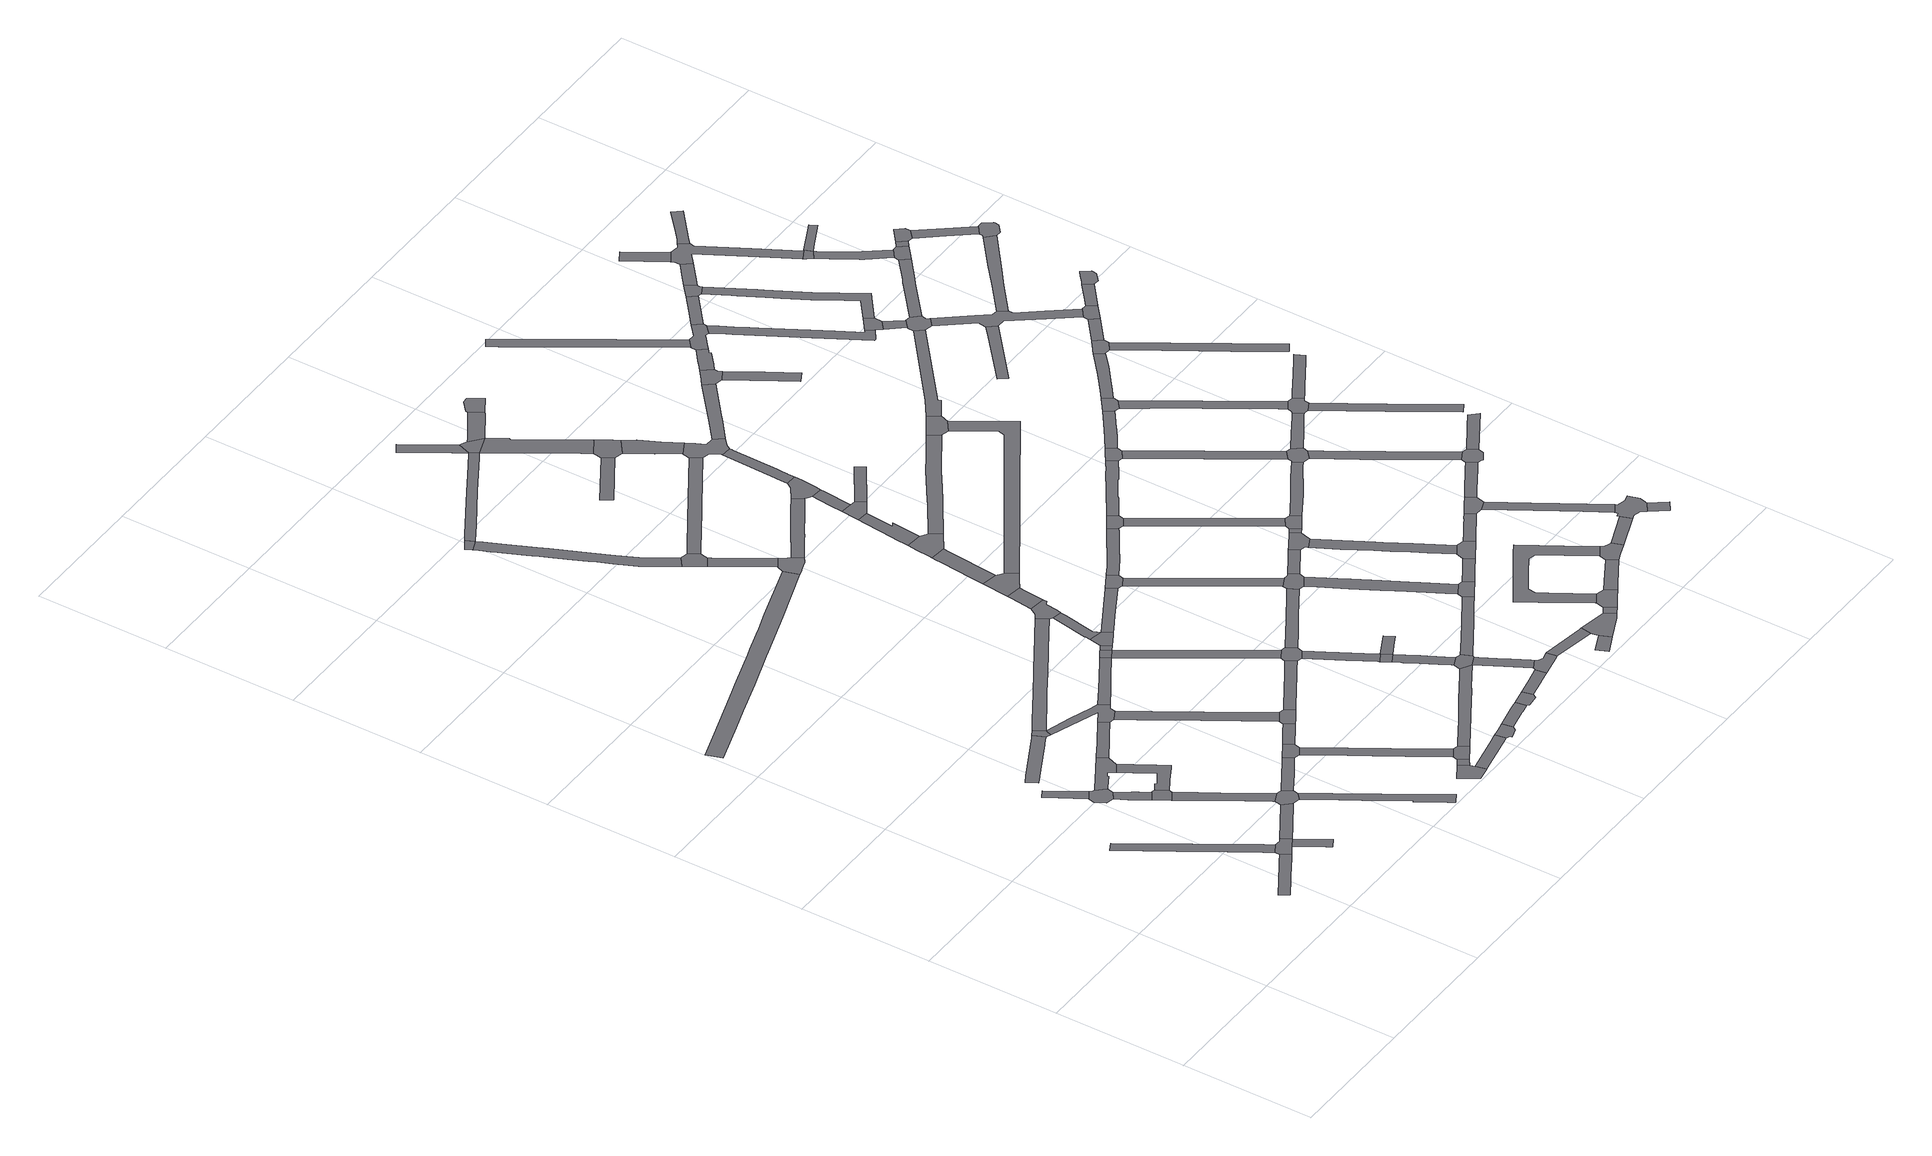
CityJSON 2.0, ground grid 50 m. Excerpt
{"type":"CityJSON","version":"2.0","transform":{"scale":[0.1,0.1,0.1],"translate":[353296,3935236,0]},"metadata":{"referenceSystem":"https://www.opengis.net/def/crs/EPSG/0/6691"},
"CityObjects":{
"road1":{"type":"Road","attributes":{"RoadStructureAttribute.sectionType":"1"},"geometry":[{"type":"MultiSurface","lod":"1","boundaries":[[[0,1,2,3,4,5,6,7]]]}]},
"road2":{"type":"Road","attributes":{"RoadStructureAttribute.sectionType":"1"},"geometry":[{"type":"MultiSurface","lod":"1","boundaries":[[[8,9,10,11,12,13,14,15,16,17,18]]]}]},
"road3":{"type":"Road","geometry":[{"type":"MultiSurface","lod":"1","boundaries":[[[19,20,13,12,4,3,21,22,23]]]}]},
"road4":{"type":"Road","geometry":[{"type":"MultiSurface","lod":"1","boundaries":[[[22,24,25,26,23]]]}]},
"road5":{"type":"Road","attributes":{"RoadStructureAttribute.sectionType":"1"},"geometry":[{"type":"MultiSurface","lod":"1","boundaries":[[[27,28,29,30,31]]]}]},
"road6":{"type":"Road","geometry":[{"type":"MultiSurface","lod":"1","boundaries":[[[32,33,34,35,36,37,38,39,27,31]]]}]},
"road7":{"type":"Road","attributes":{"RoadStructureAttribute.sectionType":"1"},"geometry":[{"type":"MultiSurface","lod":"1","boundaries":[[[40,41,42,43,35,34,44,45,46,47]]]}]},
"road8":{"type":"Road","attributes":{"RoadStructureAttribute.sectionType":"1"},"geometry":[{"type":"MultiSurface","lod":"1","boundaries":[[[48,49,50,51,19,23]]]}]},
"road9":{"type":"Road","geometry":[{"type":"MultiSurface","lod":"1","boundaries":[[[52,53,54,55,56,47,46]]]}]},
"road10":{"type":"Road","geometry":[{"type":"MultiSurface","lod":"1","boundaries":[[[57,58,59,37,36,60,61,62,63,64,65,66,67,68]]]}]},
"road11":{"type":"Road","attributes":{"RoadStructureAttribute.sectionType":"1"},"geometry":[{"type":"MultiSurface","lod":"1","boundaries":[[[69,70,71,54,53,72,73,74,75,76,77]]]}]},
"road12":{"type":"Road","attributes":{"RoadStructureAttribute.sectionType":"1"},"geometry":[{"type":"MultiSurface","lod":"1","boundaries":[[[78,79,80,81,82,83,84,85,86]]]}]},
"road13":{"type":"Road","geometry":[{"type":"MultiSurface","lod":"1","boundaries":[[[76,87,88,50,49,89,90,91,92,77]]]}]},
"road14":{"type":"Road","attributes":{"RoadStructureAttribute.sectionType":"1"},"geometry":[{"type":"MultiSurface","lod":"1","boundaries":[[[65,93,94,95,96,97,56,55,98,99,100,101,102,103,66]]]}]},
"road15":{"type":"Road","attributes":{"RoadStructureAttribute.sectionType":"1"},"geometry":[{"type":"MultiSurface","lod":"1","boundaries":[[[89,104,105,106,107,108,109,110,111,112,113,114,115,116,90]]]}]},
"road16":{"type":"Road","geometry":[{"type":"MultiSurface","lod":"1","boundaries":[[[85,117,118,119,86]]]}]},
"road17":{"type":"Road","attributes":{"RoadStructureAttribute.sectionType":"1"},"geometry":[{"type":"MultiSurface","lod":"1","boundaries":[[[67,120,121,122,123,124,125,126,127,68]]]}]},
"road18":{"type":"Road","attributes":{"RoadStructureAttribute.sectionType":"1"},"geometry":[{"type":"MultiSurface","lod":"1","boundaries":[[[91,128,129,130,131,132,133,92]]]}]},
"road19":{"type":"Road","attributes":{"RoadStructureAttribute.sectionType":"1"},"geometry":[{"type":"MultiSurface","lod":"1","boundaries":[[[134,135,136,137,138,139,140,141,142,143,144,145,146,147,148,149,150,151,152,153]]]}]},
"road20":{"type":"Road","geometry":[{"type":"MultiSurface","lod":"1","boundaries":[[[154,155,118,117,156,157,124,123,158,159,160,161,162]]]}]},
"road21":{"type":"Road","geometry":[{"type":"MultiSurface","lod":"1","boundaries":[[[163,164,131,130,165,166]]]}]},
"road22":{"type":"Road","geometry":[{"type":"MultiSurface","lod":"1","boundaries":[[[167,168,169,170,171,172,173]]]}]},
"road23":{"type":"Road","attributes":{"RoadStructureAttribute.sectionType":"1"},"geometry":[{"type":"MultiSurface","lod":"1","boundaries":[[[165,174,175,176,177,178,179,180,181,182,183,184,185,186,166]]]}]},
"road24":{"type":"Road","attributes":{"RoadStructureAttribute.sectionType":"1"},"geometry":[{"type":"MultiSurface","lod":"1","boundaries":[[[187,188,164,163,189,190,191,192]]]}]},
"road25":{"type":"Road","attributes":{"RoadStructureAttribute.sectionType":"1"},"geometry":[{"type":"MultiSurface","lod":"1","boundaries":[[[193,194,195,196,197,198,199,200,159,158]]]}]},
"road26":{"type":"Road","attributes":{"RoadStructureAttribute.sectionType":"1"},"geometry":[{"type":"MultiSurface","lod":"1","boundaries":[[[171,170,201,202]]]}]},
"road27":{"type":"Road","attributes":{"RoadStructureAttribute.sectionType":"1"},"geometry":[{"type":"MultiSurface","lod":"1","boundaries":[[[203,204,205,206,207,208,209,210,119,118,211,212,213,214,215,216,217,218,219]]]}]},
"road28":{"type":"Road","geometry":[{"type":"MultiSurface","lod":"1","boundaries":[[[201,220,221,222,181,180,202]]]}]},
"road29":{"type":"Road","geometry":[{"type":"MultiSurface","lod":"1","boundaries":[[[191,223,224,225,197,196,192]]]}]},
"road30":{"type":"Road","attributes":{"RoadStructureAttribute.sectionType":"1"},"geometry":[{"type":"MultiSurface","lod":"1","boundaries":[[[161,226,227,228,229,230,231,232,162]]]}]},
"road31":{"type":"Road","attributes":{"RoadStructureAttribute.sectionType":"1"},"geometry":[{"type":"MultiSurface","lod":"1","boundaries":[[[233,234,169,168,235,236]]]}]},
"road32":{"type":"Road","geometry":[{"type":"MultiSurface","lod":"1","boundaries":[[[237,238,239,240]]]}]},
"road33":{"type":"Road","geometry":[{"type":"MultiSurface","lod":"1","boundaries":[[[241,242,243,244,233,236,245,246]]]}]},
"road34":{"type":"Road","geometry":[{"type":"MultiSurface","lod":"1","boundaries":[[[247,248,229,228,249,250,251]]]}]},
"road35":{"type":"Road","attributes":{"RoadStructureAttribute.sectionType":"1"},"geometry":[{"type":"MultiSurface","lod":"1","boundaries":[[[252,253,254,255,256,257,258,259,260,261,262,263,264,265,266,267,268,269,270,271,272,273,274,275,276,277,278,237,240]]]}]},
"road36":{"type":"Road","attributes":{"RoadStructureAttribute.sectionType":"1"},"geometry":[{"type":"MultiSurface","lod":"1","boundaries":[[[224,279,280,281,282,283,284,285,286,225]]]}]},
"road37":{"type":"Road","attributes":{"RoadStructureAttribute.sectionType":"1"},"geometry":[{"type":"MultiSurface","lod":"1","boundaries":[[[250,287,288,289,251]]]}]},
"road38":{"type":"Road","attributes":{"RoadStructureAttribute.sectionType":"1"},"geometry":[{"type":"MultiSurface","lod":"1","boundaries":[[[290,291,243,242,292,293,294,295,296]]]}]},
"road39":{"type":"Road","geometry":[{"type":"MultiSurface","lod":"1","boundaries":[[[297,288,287,298,299,300,301]]]}]},
"road40":{"type":"Road","geometry":[{"type":"MultiSurface","lod":"1","boundaries":[[[302,303,269,268,304,305,306]]]}]},
"road41":{"type":"Road","attributes":{"RoadStructureAttribute.sectionType":"1"},"geometry":[{"type":"MultiSurface","lod":"1","boundaries":[[[307,308,309,310,311,312,313,314,315,316,250,249,317,318,319,320,321,322,323,324]]]}]},
"road42":{"type":"Road","attributes":{"RoadStructureAttribute.sectionType":"1"},"geometry":[{"type":"MultiSurface","lod":"1","boundaries":[[[325,326,327,328,297,301,329,330,331]]]}]},
"road43":{"type":"Road","attributes":{"RoadStructureAttribute.sectionType":"1"},"geometry":[{"type":"MultiSurface","lod":"1","boundaries":[[[332,333,306,305,334,335,336,337]]]}]},
"road44":{"type":"Road","attributes":{"RoadStructureAttribute.sectionType":"1"},"geometry":[{"type":"MultiSurface","lod":"1","boundaries":[[[338,339,340,341,342,343,344,345,346,347,348,349,350,351,352,222,221,353,354,355,356,357,343,358,359,360]]]}]},
"road45":{"type":"Road","geometry":[{"type":"MultiSurface","lod":"1","boundaries":[[[361,362,219,218,325,331,363,364,365,366,367]]]}]},
"road46":{"type":"Road","geometry":[{"type":"MultiSurface","lod":"1","boundaries":[[[141,140,368,369,370,371,372,373,374,332,337]]]}]},
"road47":{"type":"Road","geometry":[{"type":"MultiSurface","lod":"1","boundaries":[[[375,376,377,378,296,295]]]}]},
"road48":{"type":"Road","geometry":[{"type":"MultiSurface","lod":"1","boundaries":[[[323,283,282,379,380,381,382,383,324]]]}]},
"road49":{"type":"Road","attributes":{"RoadStructureAttribute.sectionType":"1"},"geometry":[{"type":"MultiSurface","lod":"1","boundaries":[[[384,385,386,238,237,387,388,389,390,391]]]}]},
"road50":{"type":"Road","attributes":{"RoadStructureAttribute.sectionType":"1"},"geometry":[{"type":"MultiSurface","lod":"1","boundaries":[[[392,393,394,395,361,367]]]}]},
"road51":{"type":"Road","attributes":{"RoadStructureAttribute.sectionType":"1"},"geometry":[{"type":"MultiSurface","lod":"1","boundaries":[[[396,397,398,399,400,401,380,379,402,403,404,405,406]]]}]},
"road52":{"type":"Road","attributes":{"RoadStructureAttribute.sectionType":"1"},"geometry":[{"type":"MultiSurface","lod":"1","boundaries":[[[407,408,409,410,411,412,413,301,300]]]}]},
"road53":{"type":"Road","geometry":[{"type":"MultiSurface","lod":"1","boundaries":[[[406,414,415,396]]]}]},
"road54":{"type":"Road","attributes":{"RoadStructureAttribute.sectionType":"1"},"geometry":[{"type":"MultiSurface","lod":"1","boundaries":[[[377,416,417,418,419,420,421,378]]]}]},
"road55":{"type":"Road","attributes":{"RoadStructureAttribute.sectionType":"1"},"geometry":[{"type":"MultiSurface","lod":"1","boundaries":[[[422,423,424,425,426,427,428,415,414,429,430,431,432,433,434,435]]]}]},
"road56":{"type":"Road","geometry":[{"type":"MultiSurface","lod":"1","boundaries":[[[436,437,438,394,393,439,440]]]}]},
"road57":{"type":"Road","geometry":[{"type":"MultiSurface","lod":"1","boundaries":[[[344,343,342,441,442,443,444,422,435]]]}]},
"road58":{"type":"Road","attributes":{"RoadStructureAttribute.sectionType":"1"},"geometry":[{"type":"MultiSurface","lod":"1","boundaries":[[[415,445,446,447,448,449,396]]]}]},
"road59":{"type":"Road","attributes":{"RoadStructureAttribute.sectionType":"1"},"geometry":[{"type":"MultiSurface","lod":"1","boundaries":[[[450,451,452,453,438,437,454,455]]]}]},
"road60":{"type":"Road","attributes":{"RoadStructureAttribute.sectionType":"1"},"geometry":[{"type":"MultiSurface","lod":"1","boundaries":[[[372,456,457,458,459,460,461,462,463,464,465,466,467,468,469,470,471,472,373]]]}]},
"road61":{"type":"Road","attributes":{"RoadStructureAttribute.sectionType":"1"},"geometry":[{"type":"MultiSurface","lod":"1","boundaries":[[[382,473,474,475,476,477,478,479,480,481,482,483,484,383]]]}]},
"road62":{"type":"Road","attributes":{"RoadStructureAttribute.sectionType":"1"},"geometry":[{"type":"MultiSurface","lod":"1","boundaries":[[[485,486,487,303,302,488,489,490,491,492]]]}]},
"road63":{"type":"Road","geometry":[{"type":"MultiSurface","lod":"1","boundaries":[[[359,493,419,418,494,495,496,497,498,360]]]}]},
"road64":{"type":"Road","geometry":[{"type":"MultiSurface","lod":"1","boundaries":[[[499,500,501,502,411,410,503]]]}]},
"road65":{"type":"Road","attributes":{"RoadStructureAttribute.sectionType":"1"},"geometry":[{"type":"MultiSurface","lod":"1","boundaries":[[[504,505,506,507,508,509,510,511,512,513,514,391]]]}]},
"road66":{"type":"Road","geometry":[{"type":"MultiSurface","lod":"1","boundaries":[[[515,516,517,518,519,520,450,455]]]}]},
"road67":{"type":"Road","attributes":{"RoadStructureAttribute.sectionType":"1"},"geometry":[{"type":"MultiSurface","lod":"1","boundaries":[[[521,522,523,524]]]}]},
"road68":{"type":"Road","attributes":{"RoadStructureAttribute.sectionType":"1"},"geometry":[{"type":"MultiSurface","lod":"1","boundaries":[[[517,525,526,527,528,529,530,531,518]]]}]},
"road69":{"type":"Road","attributes":{"RoadStructureAttribute.sectionType":"1"},"geometry":[{"type":"MultiSurface","lod":"1","boundaries":[[[532,533,534,535,536,537,538,539,540,541,542,543,499,503]]]}]},
"road70":{"type":"Road","geometry":[{"type":"MultiSurface","lod":"1","boundaries":[[[544,545,546,504,391,390]]]}]},
"road71":{"type":"Road","attributes":{"RoadStructureAttribute.sectionType":"1"},"geometry":[{"type":"MultiSurface","lod":"1","boundaries":[[[547,548,549,550,551,552,442,441,553,554,555,556]]]}]},
"road72":{"type":"Road","attributes":{"RoadStructureAttribute.sectionType":"1"},"geometry":[{"type":"MultiSurface","lod":"1","boundaries":[[[495,557,558,559,560,561,562,496]]]}]},
"road73":{"type":"Road","geometry":[{"type":"MultiSurface","lod":"1","boundaries":[[[527,563,564,565,566,567,568,528]]]}]},
"road74":{"type":"Road","attributes":{"RoadStructureAttribute.sectionType":"1"},"geometry":[{"type":"MultiSurface","lod":"1","boundaries":[[[569,570,571,572,573,574,575,576,577,578,579,580,581,582,583,584,585,586,587,588,589,544,390]]]}]},
"road75":{"type":"Road","attributes":{"RoadStructureAttribute.sectionType":"1"},"geometry":[{"type":"MultiSurface","lod":"1","boundaries":[[[590,591,592,567,566,593,594]]]}]},
"road76":{"type":"Road","attributes":{"RoadStructureAttribute.sectionType":"1"},"geometry":[{"type":"MultiSurface","lod":"1","boundaries":[[[595,596,597,598]]]}]},
"road77":{"type":"Road","attributes":{"RoadStructureAttribute.sectionType":"1"},"geometry":[{"type":"MultiSurface","lod":"1","boundaries":[[[500,599,600,601,602,603,604,605,606,607,608,501]]]}]},
"road78":{"type":"Road","geometry":[{"type":"MultiSurface","lod":"1","boundaries":[[[609,464,463,610,590,594,611,612,613,614]]]}]},
"road79":{"type":"Road","geometry":[{"type":"MultiSurface","lod":"1","boundaries":[[[615,538,537,478,477,616,617,618,619,620]]]}]},
"road80":{"type":"Road","attributes":{"RoadStructureAttribute.sectionType":"1"},"geometry":[{"type":"MultiSurface","lod":"1","boundaries":[[[621,622,545,544,623,624,625]]]}]},
"road81":{"type":"Road","geometry":[{"type":"MultiSurface","lod":"1","boundaries":[[[626,627,584,583,628,521,524,629]]]}]},
"road82":{"type":"Road","attributes":{"RoadStructureAttribute.sectionType":"1"},"geometry":[{"type":"MultiSurface","lod":"1","boundaries":[[[630,631,632,633,634,635,618,617,636,637,638,639,640,641,642]]]}]},
"road83":{"type":"Road","attributes":{"RoadStructureAttribute.sectionType":"1"},"geometry":[{"type":"MultiSurface","lod":"1","boundaries":[[[643,644,645,646,647,648,649,650,626,629]]]}]},
"road84":{"type":"Road","geometry":[{"type":"MultiSurface","lod":"1","boundaries":[[[651,652,653,558,557,597,596]]]}]},
"road85":{"type":"Road","attributes":{"RoadStructureAttribute.sectionType":"1"},"geometry":[{"type":"MultiSurface","lod":"1","boundaries":[[[613,654,655,656,657,658,659,660,661,662,663,664,614]]]}]},
"road86":{"type":"Road","attributes":{"RoadStructureAttribute.sectionType":"1"},"geometry":[{"type":"MultiSurface","lod":"1","boundaries":[[[564,665,666,565]]]}]},
"road87":{"type":"Road","attributes":{"RoadStructureAttribute.sectionType":"1"},"geometry":[{"type":"MultiSurface","lod":"1","boundaries":[[[619,667,668,669,670,671,620]]]}]},
"road88":{"type":"Road","geometry":[{"type":"MultiSurface","lod":"1","boundaries":[[[624,672,673,674,675,625]]]}]},
"road89":{"type":"Road","geometry":[{"type":"MultiSurface","lod":"1","boundaries":[[[676,630,642,547,556,677,678]]]}]},
"road90":{"type":"Road","geometry":[{"type":"MultiSurface","lod":"1","boundaries":[[[491,679,680,681,682,661,660,683,684,685,686,687,648,647,492]]]}]},
"road91":{"type":"Road","geometry":[{"type":"MultiSurface","lod":"1","boundaries":[[[605,604,688,689,690,691]]]}]},
"road92":{"type":"Road","attributes":{"RoadStructureAttribute.sectionType":"1"},"geometry":[{"type":"MultiSurface","lod":"1","boundaries":[[[653,652,692,693]]]}]},
"road93":{"type":"Road","attributes":{"RoadStructureAttribute.sectionType":"1"},"geometry":[{"type":"MultiSurface","lod":"1","boundaries":[[[694,695,696,697,698,516,515,699,700,701,702,703,704,705,706]]]}]},
"road94":{"type":"Road","attributes":{"RoadStructureAttribute.sectionType":"1"},"geometry":[{"type":"MultiSurface","lod":"1","boundaries":[[[707,708,709,710,711,712,713,714,715,716,717,718,719,720,721,722,723,724,725,726,436,440]]]}]},
"road95":{"type":"Road","geometry":[{"type":"MultiSurface","lod":"1","boundaries":[[[727,728,670,669,729,730,731,732]]]}]},
"road96":{"type":"Road","geometry":[{"type":"MultiSurface","lod":"1","boundaries":[[[733,734,735,693,692,736,737,738]]]}]},
"road97":{"type":"Road","attributes":{"RoadStructureAttribute.sectionType":"1"},"geometry":[{"type":"MultiSurface","lod":"1","boundaries":[[[739,740,741,742,689,688,743,744,745,746,747,748]]]}]},
"road98":{"type":"Road","attributes":{"RoadStructureAttribute.sectionType":"1"},"geometry":[{"type":"MultiSurface","lod":"1","boundaries":[[[749,750,676,678,751,752]]]}]},
"road99":{"type":"Road","attributes":{"RoadStructureAttribute.sectionType":"1"},"geometry":[{"type":"MultiSurface","lod":"1","boundaries":[[[753,754,727,732]]]}]},
"road100":{"type":"Road","attributes":{"RoadStructureAttribute.sectionType":"1"},"geometry":[{"type":"MultiSurface","lod":"1","boundaries":[[[755,756,757,758,759,731,730,760,761,762,763,764,765,766]]]}]},
"road101":{"type":"Road","attributes":{"RoadStructureAttribute.sectionType":"1"},"geometry":[{"type":"MultiSurface","lod":"1","boundaries":[[[767,768,769,770,771,772,773,774,775,776,777,778,779,780,781,782,734,733]]]}]},
"road102":{"type":"Road","attributes":{"RoadStructureAttribute.sectionType":"1"},"geometry":[{"type":"MultiSurface","lod":"1","boundaries":[[[783,784,785,786,787,691,690,788,789,790,791,792,793,794,795,796]]]}]},
"road103":{"type":"Road","geometry":[{"type":"MultiSurface","lod":"1","boundaries":[[[797,748,747,798,754,753,799,800,801,802,803,804]]]}]},
"road104":{"type":"Road","attributes":{"RoadStructureAttribute.sectionType":"1"},"geometry":[{"type":"MultiSurface","lod":"1","boundaries":[[[805,806,807,808,809,685,684,810,811,812,813]]]}]},
"road105":{"type":"Road","geometry":[{"type":"MultiSurface","lod":"1","boundaries":[[[814,755,766,749,752,815]]]}]},
"road106":{"type":"Road","attributes":{"RoadStructureAttribute.sectionType":"1"},"geometry":[{"type":"MultiSurface","lod":"1","boundaries":[[[737,816,817,818,819,738]]]}]},
"road107":{"type":"Road","attributes":{"RoadStructureAttribute.sectionType":"1"},"geometry":[{"type":"MultiSurface","lod":"1","boundaries":[[[820,821,822,823,824,825,826,827,828,814,815]]]}]},
"road108":{"type":"Road","geometry":[{"type":"MultiSurface","lod":"1","boundaries":[[[705,717,716,829,830,831,706]]]}]},
"road109":{"type":"Road","geometry":[{"type":"MultiSurface","lod":"1","boundaries":[[[832,833,834,775,774,818,817,835,836]]]}]},
"road110":{"type":"Road","attributes":{"RoadStructureAttribute.sectionType":"1"},"geometry":[{"type":"MultiSurface","lod":"1","boundaries":[[[803,837,838,839,840,841,842,843,844,845,804]]]}]},
"road111":{"type":"Road","geometry":[{"type":"MultiSurface","lod":"1","boundaries":[[[846,783,796,847,848,849,850,851]]]}]},
"road112":{"type":"Road","geometry":[{"type":"MultiSurface","lod":"1","boundaries":[[[852,853,854,855,856,857,805,813]]]}]},
"road113":{"type":"Road","attributes":{"RoadStructureAttribute.sectionType":"1"},"geometry":[{"type":"MultiSurface","lod":"1","boundaries":[[[858,859,860,861,853,852]]]}]},
"road114":{"type":"Road","attributes":{"RoadStructureAttribute.sectionType":"1"},"geometry":[{"type":"MultiSurface","lod":"1","boundaries":[[[862,863,864,865,866,867,868,869,870,871,872,873,874,875,876]]]}]},
"road115":{"type":"Road","geometry":[{"type":"MultiSurface","lod":"1","boundaries":[[[877,824,823,878,879,880,881]]]}]},
"road116":{"type":"Road","attributes":{"RoadStructureAttribute.sectionType":"1"},"geometry":[{"type":"MultiSurface","lod":"1","boundaries":[[[882,883,884,885,886,887,888,889,848,847]]]}]},
"road117":{"type":"Road","attributes":{"RoadStructureAttribute.sectionType":"1"},"geometry":[{"type":"MultiSurface","lod":"1","boundaries":[[[890,891,832,836,892]]]}]},
"road118":{"type":"Road","attributes":{"RoadStructureAttribute.sectionType":"1"},"geometry":[{"type":"MultiSurface","lod":"1","boundaries":[[[893,894,856,855,895,896,897,898,899,900,901]]]}]},
"road119":{"type":"Road","attributes":{"RoadStructureAttribute.sectionType":"1"},"geometry":[{"type":"MultiSurface","lod":"1","boundaries":[[[902,903,904,851,850,905,906,907,908,909,910]]]}]},
"road120":{"type":"Road","attributes":{"RoadStructureAttribute.sectionType":"1"},"geometry":[{"type":"MultiSurface","lod":"1","boundaries":[[[911,912,913,914,915,879,878,916,917,918]]]}]},
"road121":{"type":"Road","geometry":[{"type":"MultiSurface","lod":"1","boundaries":[[[919,920,921,922,886,885,923,841,840]]]}]},
"road122":{"type":"Road","geometry":[{"type":"MultiSurface","lod":"1","boundaries":[[[924,901,900,925,926,927,928,929,930,931,932,933,862,876]]]}]},
"road123":{"type":"Road","attributes":{"RoadStructureAttribute.sectionType":"1"},"geometry":[{"type":"MultiSurface","lod":"1","boundaries":[[[880,934,935,936,937,938,939,881]]]}]},
"road124":{"type":"Road","geometry":[{"type":"MultiSurface","lod":"1","boundaries":[[[940,941,942,943,944,945,911,918,946,947,890,892,948,949,950]]]}]},
"road125":{"type":"Road","attributes":{"RoadStructureAttribute.sectionType":"1"},"geometry":[{"type":"MultiSurface","lod":"1","boundaries":[[[951,830,829,952,953,954,955]]]}]},
"road126":{"type":"Road","geometry":[{"type":"MultiSurface","lod":"1","boundaries":[[[909,956,957,958,959,910]]]}]},
"road127":{"type":"Road","attributes":{"RoadStructureAttribute.sectionType":"1"},"geometry":[{"type":"MultiSurface","lod":"1","boundaries":[[[960,961,940,950]]]}]},
"road128":{"type":"Road","attributes":{"RoadStructureAttribute.sectionType":"1"},"geometry":[{"type":"MultiSurface","lod":"1","boundaries":[[[962,963,964,965,966,920,919,967,968,969,970,971,972]]]}]},
"road129":{"type":"Road","attributes":{"RoadStructureAttribute.sectionType":"1"},"geometry":[{"type":"MultiSurface","lod":"1","boundaries":[[[973,974,975,976,977,978,979,980,922,921]]]}]},
"road130":{"type":"Road","attributes":{"RoadStructureAttribute.sectionType":"1"},"geometry":[{"type":"MultiSurface","lod":"1","boundaries":[[[981,982,983,984,985,986,987,988,989,990,991,992,993,994,995,996,929,928]]]}]},
"road131":{"type":"Road","geometry":[{"type":"MultiSurface","lod":"1","boundaries":[[[971,937,936,997,998,999,1000,1001,972]]]}]},
"road132":{"type":"Road","attributes":{"RoadStructureAttribute.sectionType":"1"},"geometry":[{"type":"MultiSurface","lod":"1","boundaries":[[[1002,1003,1004,1005,931,930]]]}]},
"road133":{"type":"Road","attributes":{"RoadStructureAttribute.sectionType":"1"},"geometry":[{"type":"MultiSurface","lod":"1","boundaries":[[[1006,1007,1008,1009,1010,1011,1012,1013,1014,957,956]]]}]},
"road134":{"type":"Road","attributes":{"RoadStructureAttribute.sectionType":"1"},"geometry":[{"type":"MultiSurface","lod":"1","boundaries":[[[958,1015,1016,1017,1018,1019,1020,1021,1022,1023,1024,1025,959]]]}]},
"road135":{"type":"Road","attributes":{"RoadStructureAttribute.sectionType":"1"},"geometry":[{"type":"MultiSurface","lod":"1","boundaries":[[[1026,1027,1028,1029,1030,1031]]]}]},
"road136":{"type":"Road","geometry":[{"type":"MultiSurface","lod":"1","boundaries":[[[1011,1010,1032,977,976,1033,1034,1035,1036,1037,1038]]]}]},
"road137":{"type":"Road","geometry":[{"type":"MultiSurface","lod":"1","boundaries":[[[1039,1040,989,988,1041,1042]]]}]},
"road138":{"type":"Road","geometry":[{"type":"MultiSurface","lod":"1","boundaries":[[[1043,1044,1045,1046,1004,1003,1047,1048]]]}]},
"road139":{"type":"Road","attributes":{"RoadStructureAttribute.sectionType":"1"},"geometry":[{"type":"MultiSurface","lod":"1","boundaries":[[[1049,1042,1041,1050]]]}]},
"road140":{"type":"Road","attributes":{"RoadStructureAttribute.sectionType":"1"},"geometry":[{"type":"MultiSurface","lod":"1","boundaries":[[[1051,1052,1001,1000,1053,1054]]]}]},
"road141":{"type":"Road","geometry":[{"type":"MultiSurface","lod":"1","boundaries":[[[954,1055,1056,1057,1058,1059,1049,1050,1060,955]]]}]},
"road142":{"type":"Road","attributes":{"RoadStructureAttribute.sectionType":"1"},"geometry":[{"type":"MultiSurface","lod":"1","boundaries":[[[1061,1062,1063,1034,1033,1064,1065,1066]]]}]},
"road143":{"type":"Road","attributes":{"RoadStructureAttribute.sectionType":"1"},"geometry":[{"type":"MultiSurface","lod":"1","boundaries":[[[1047,1067,1068,1069,1070,1071,1072,1073,1074,1075,1040,1039,1076,1077,1078,1079,1080,1081,1082,1083,1048]]]}]},
"road144":{"type":"Road","geometry":[{"type":"MultiSurface","lod":"1","boundaries":[[[1084,1085,1045,1044,1086,1087]]]}]},
"road145":{"type":"Road","geometry":[{"type":"MultiSurface","lod":"1","boundaries":[[[1088,1021,1020,1089,1090,1091]]]}]},
"road146":{"type":"Road","geometry":[{"type":"MultiSurface","lod":"1","boundaries":[[[1092,1093,1094,1095,1096,1097,1098]]]}]},
"road147":{"type":"Road","attributes":{"RoadStructureAttribute.sectionType":"1"},"geometry":[{"type":"MultiSurface","lod":"1","boundaries":[[[1037,1099,1100,1101,1102,1103,1104,1105,1106,1107,1108,1109,1038]]]}]},
"road148":{"type":"Road","geometry":[{"type":"MultiSurface","lod":"1","boundaries":[[[1030,1110,1111,1112,1113,1114,1115,1116,1117,1118,1119,1056,1055,1120,1121,1031]]]}]},
"road149":{"type":"Road","attributes":{"RoadStructureAttribute.sectionType":"1"},"geometry":[{"type":"MultiSurface","lod":"1","boundaries":[[[1122,1123,1088,1091]]]}]},
"road150":{"type":"Road","attributes":{"RoadStructureAttribute.sectionType":"1"},"geometry":[{"type":"MultiSurface","lod":"1","boundaries":[[[1124,1125,1126,1127,1128,1090,1089,1129,1130,1131,1132,1133,1134]]]}]},
"road151":{"type":"Road","attributes":{"RoadStructureAttribute.sectionType":"1"},"geometry":[{"type":"MultiSurface","lod":"1","boundaries":[[[1135,1136,1137,1138,1139,1140,1141,1142,1143,1144,1145,1146,1098,1097,1147,1084,1087]]]}]},
"road152":{"type":"Road","attributes":{"RoadStructureAttribute.sectionType":"1"},"geometry":[{"type":"MultiSurface","lod":"1","boundaries":[[[1148,1149,1150,1151,1152,1059,1058,1153,1154,1155,1156,1157]]]}]},
"road153":{"type":"Road","geometry":[{"type":"MultiSurface","lod":"1","boundaries":[[[1123,1122,1158,1159,1160,1113,1112]]]}]},
"road154":{"type":"Road","geometry":[{"type":"MultiSurface","lod":"1","boundaries":[[[1161,1139,1138,1162,1163,1164]]]}]},
"road155":{"type":"Road","geometry":[{"type":"MultiSurface","lod":"1","boundaries":[[[1165,1166,1144,1143,1167,1168,1169]]]}]},
"road156":{"type":"Road","attributes":{"RoadStructureAttribute.sectionType":"1"},"geometry":[{"type":"MultiSurface","lod":"1","boundaries":[[[1170,1171,1172,1173,1174,1175,1164,1163,1176,1177,1178,1179,1180,1181,1182]]]}]},
"road157":{"type":"Road","attributes":{"RoadStructureAttribute.sectionType":"1"},"geometry":[{"type":"MultiSurface","lod":"1","boundaries":[[[1183,1184,1160,1159,1185,1186]]]}]},
"road158":{"type":"Road","attributes":{"RoadStructureAttribute.sectionType":"1"},"geometry":[{"type":"MultiSurface","lod":"1","boundaries":[[[1116,1187,1188,1189,1190,1191,1192,1193,1117]]]}]},
"road159":{"type":"Road","attributes":{"RoadStructureAttribute.sectionType":"1"},"geometry":[{"type":"MultiSurface","lod":"1","boundaries":[[[1194,1195,1196,1197,1161,1164]]]}]},
"road160":{"type":"Road","geometry":[{"type":"MultiSurface","lod":"1","boundaries":[[[1181,1148,1157,1198,1199,1200,1182]]]}]},
"road161":{"type":"Road","attributes":{"RoadStructureAttribute.sectionType":"1"},"geometry":[{"type":"MultiSurface","lod":"1","boundaries":[[[1201,1202,1200,1199,1203]]]}]},
"road162":{"type":"Road","geometry":[{"type":"MultiSurface","lod":"1","boundaries":[[[1204,1205,1183,1186,1206,1207,1208,1209]]]}]},
"road163":{"type":"Road","geometry":[{"type":"MultiSurface","lod":"1","boundaries":[[[1210,1211,1212,1213,1201,1203]]]}]},
"road164":{"type":"Road","attributes":{"RoadStructureAttribute.sectionType":"1"},"geometry":[{"type":"MultiSurface","lod":"1","boundaries":[[[1214,1215,1211,1210,1216,1217]]]}]},
"road165":{"type":"Road","geometry":[{"type":"MultiSurface","lod":"1","boundaries":[[[1218,1219,1220,1221,1214,1217,1222,1190,1189,1223]]]}]}
},
"vertices":[
[442,196,0],[581,283,0],[590,288,0],[622,309,0],[601,342,0],[568,322,0],[553,313,0],[421,229,0],
[430,635,0],[457,592,0],[582,394,0],[592,377,0],[601,362,0],[636,383,0],[617,416,0],[490,613,0],[454,669,0],[346,839,0],[313,821,0],
[673,389,0],[658,380,0],[640,320,0],[658,332,0],[692,353,0],
[719,237,0],[731,218,0],[765,238,0],
[534,1048,0],[454,1179,0],[423,1160,0],[451,1112,0],[502,1027,0],
[496,1003,0],[516,967,0],[546,960,0],[574,981,0],[579,1004,0],[550,1036,0],[549,1036,0],[540,1039,0],
[636,886,0],[621,910,0],[609,929,0],[597,945,0],[569,916,0],[596,874,0],[611,851,0],[645,873,0],
[747,387,0],[849,452,0],[821,482,0],[741,432,0],
[623,831,0],[645,796,0],[681,818,0],[684,830,0],[661,872,0],
[651,1098,0],[635,1088,0],[612,1074,0],[586,1008,0],[636,1036,0],[633,1040,0],[651,1052,0],[653,1052,0],[667,1028,0],[704,1051,0],[717,1090,0],[696,1125,0],
[765,683,0],[726,746,0],[720,756,0],[686,729,0],[688,727,0],[725,670,0],[823,513,0],[826,509,0],[864,526,0],
[666,1360,0],[490,1267,0],[459,1250,0],[481,1210,0],[543,1243,0],[660,1305,0],[683,1317,0],[697,1323,0],[677,1366,0],
[824,499,0],[823,492,0],[878,446,0],[903,469,0],[908,489,0],[884,521,0],
[696,979,0],[737,919,0],[740,914,0],[691,883,0],[687,890,0],[759,876,0],[760,874,0],[792,894,0],[798,898,0],[772,940,0],[732,1004,0],
[948,335,0],[954,325,0],[988,270,0],[1010,237,0],[1079,129,0],[1073,125,0],[1133,30,0],[1147,8,0],[1183,29,0],[1050,237,0],[1039,255,0],[964,373,0],[915,450,0],
[715,1317,0],[724,1341,0],[700,1380,0],
[723,1094,0],[788,1135,0],[815,1152,0],[876,1190,0],[855,1223,0],[768,1168,0],[763,1165,0],[699,1127,0],
[979,533,0],[1023,561,0],[1053,580,0],[1032,614,0],[1008,599,0],[958,567,0],
[178,2202,0],[265,2231,0],[400,2275,0],[546,2324,0],[569,2332,0],[747,2391,0],[968,2468,0],[949,2523,0],[727,2450,0],[654,2425,0],[624,2415,0],[547,2390,0],[519,2380,0],[382,2335,0],[377,2333,0],[339,2321,0],[246,2290,0],[95,2240,0],[5,2210,0],[24,2151,0],
[908,1281,0],[824,1309,0],[792,1288,0],[898,1249,0],[896,1187,0],[934,1209,0],[938,1229,0],[954,1239,0],[932,1274,0],
[1111,617,0],[1089,650,0],[1073,575,0],[1107,597,0],
[1348,17,0],[1349,18,0],[1341,57,0],[1335,76,0],[1313,110,0],[1255,74,0],[1297,7,0],
[1158,440,0],[1202,370,0],[1207,362,0],[1234,320,0],[1260,278,0],[1324,177,0],[1343,146,0],[1377,168,0],[1315,266,0],[1267,341,0],[1249,370,0],[1241,383,0],[1192,461,0],
[1149,688,0],[1098,656,0],[1186,664,0],[1195,670,0],[1202,674,0],[1181,708,0],
[937,1121,0],[1049,943,0],[1053,937,0],[1185,726,0],[1224,751,0],[1091,961,0],[1085,970,0],[999,1106,0],
[1360,93,0],[1339,127,0],
[1038,1593,0],[1023,1583,0],[989,1562,0],[957,1542,0],[869,1487,0],[802,1444,0],[790,1437,0],[756,1416,0],[870,1433,0],[893,1448,0],[980,1502,0],[987,1507,0],[1063,1554,0],[1085,1569,0],[1154,1612,0],[1222,1654,0],[1197,1693,0],
[1408,123,0],[1418,129,0],[1397,163,0],
[1220,685,0],[1265,713,0],[1243,747,0],
[1021,1282,0],[1074,1316,0],[1162,1372,0],[1142,1403,0],[1124,1392,0],[1058,1351,0],[1001,1315,0],
[1515,94,0],[1467,84,0],[1515,52,0],[1523,54,0],
[527,3456,0],[513,3489,0],[474,3463,0],[486,3438,0],
[1573,53,0],[1583,67,0],[1575,107,0],[1543,100,0],[1534,47,0],[1536,39,0],
[1170,1421,0],[1143,1404,0],[1162,1371,0],[1196,1392,0],[1177,1425,0],
[494,3419,0],[510,3384,0],[513,3378,0],[559,3274,0],[567,3258,0],[577,3235,0],[595,3194,0],[622,3134,0],[644,3086,0],[656,3061,0],[678,3012,0],[706,2950,0],[713,2935,0],[726,2914,0],[735,2899,0],[782,2826,0],[789,2816,0],[825,2844,0],[773,2925,0],[754,2954,0],[751,2960,0],[719,3031,0],[686,3105,0],[628,3233,0],[612,3269,0],[563,3378,0],[538,3433,0],
[1305,739,0],[1328,753,0],[1446,828,0],[1483,851,0],[1462,885,0],[1425,861,0],[1312,790,0],[1284,773,0],
[1215,1403,0],[1196,1436,0],[1190,1433,0],
[1673,128,0],[1657,124,0],[1659,83,0],[1666,84,0],[1673,85,0],[1701,91,0],[1694,132,0],
[1204,1482,0],[1264,1431,0],[1275,1437,0],[1276,1438,0],[1256,1473,0],
[879,2800,0],[855,2838,0],[805,2791,0],[835,2746,0],[873,2771,0],
[1488,944,0],[1485,950,0],[1414,1059,0],[1353,1151,0],[1353,1152,0],[1349,1157,0],[1305,1225,0],[1227,1344,0],[1223,1350,0],[1221,1352,0],[1227,1271,0],[1271,1203,0],[1319,1130,0],[1380,1037,0],[1457,920,0],[1463,910,0],[1467,905,0],[1501,926,0],
[1232,1646,0],[1226,1612,0],[1206,1505,0],[1208,1505,0],[1244,1499,0],[1266,1619,0],[1269,1640,0],
[999,2575,0],[880,2760,0],[842,2734,0],[863,2702,0],[885,2668,0],[961,2550,0],
[1908,210,0],[1876,269,0],[1869,281,0],[1824,363,0],[1818,373,0],[1781,358,0],[1740,380,0],[1739,379,0],[1716,364,0],[1697,352,0],[1676,339,0],[1588,284,0],[1541,254,0],[1498,226,0],[1481,216,0],[1554,214,0],[1563,220,0],[1612,251,0],[1675,291,0],[1681,295,0],[1831,265,0],[1878,181,0],[1913,201,0],
[1233,1732,0],[1216,1706,0],[1270,1645,0],[1273,1659,0],[1280,1704,0],[1292,1711,0],[1294,1726,0],
[981,2472,0],[998,2479,0],[1028,2489,0],[1036,2494,0],[1047,2502,0],[1023,2539,0],[1017,2548,0],
[1708,84,0],[1753,89,0],[1761,104,0],[1752,144,0],
[1502,846,0],[1536,868,0],[1538,877,0],[1541,887,0],[1520,922,0],
[847,3693,0],[729,3621,0],[539,3505,0],[601,3501,0],[751,3594,0],[902,3686,0],[924,3700,0],[905,3729,0],
[1301,1800,0],[1304,1825,0],[1244,1832,0],[1243,1816,0],
[1663,641,0],[1661,645,0],[1660,647,0],[1636,689,0],[1596,761,0],[1593,766,0],[1574,718,0],[1578,711,0],[1601,669,0],[1626,626,0],[1628,621,0],
[1292,1447,0],[1353,1482,0],[1473,1550,0],[1478,1553,0],[1458,1588,0],[1453,1585,0],[1381,1544,0],
[1648,587,0],[1683,606,0],
[1821,117,0],[1841,121,0],[1881,130,0],[1873,170,0],[1870,170,0],[1804,155,0],
[1785,424,0],[1782,430,0],[1739,506,0],[1728,527,0],[1703,570,0],[1700,576,0],[1687,599,0],[1663,560,0],[1666,554,0],[1678,533,0],[1693,507,0],[1724,451,0],[1745,414,0],[1748,409,0],
[1340,1909,0],[1315,1926,0],[1256,1937,0],[1339,1848,0],[1368,1867,0],
[1821,382,0],[1805,420,0],[1803,420,0],[1796,421,0],
[1724,628,0],[1767,651,0],[1763,658,0],[1748,686,0],[1705,663,0],
[1279,2152,0],[1277,2136,0],[1274,2109,0],[1261,1986,0],[1336,2127,0],[1339,2146,0],
[1126,2554,0],[1131,2557,0],[1141,2563,0],[1166,2580,0],[1230,2621,0],[1235,2624,0],[1268,2646,0],[1309,2672,0],[1284,2710,0],[1239,2681,0],[1209,2662,0],[1204,2658,0],[1141,2617,0],[1130,2610,0],[1114,2599,0],[1109,2596,0],[1076,2574,0],
[1613,932,0],[1664,965,0],[1683,977,0],[1741,1013,0],[1800,1050,0],[1782,1087,0],[1762,1074,0],[1719,1047,0],[1684,1025,0],[1660,1010,0],[1643,999,0],[1591,966,0],
[1103,2996,0],[1067,2973,0],[1039,2955,0],[898,2812,0],[1064,2917,0],[1091,2935,0],[1304,3071,0],[1280,3108,0],
[1875,174,0],[1962,146,0],[1974,149,0],[1966,188,0],[1938,182,0],[1920,190,0],
[1533,1569,0],[1537,1588,0],[1517,1623,0],[1511,1619,0],[1498,1549,0],
[922,3778,0],[918,3784,0],[902,3808,0],[815,3944,0],[810,3952,0],[776,3930,0],[790,3908,0],[868,3787,0],[876,3774,0],[880,3768,0],[885,3760,0],
[1403,2189,0],[1375,2231,0],[1350,2247,0],[1290,2254,0],[1285,2214,0],[1280,2162,0],
[1121,3350,0],[935,3233,0],[959,3195,0],[1145,3312,0],
[1361,2360,0],[1346,2350,0],[1355,2458,0],[1312,2463,0],[1309,2434,0],[1296,2316,0],[1295,2305,0],
[1578,1425,0],[1602,1387,0],[1641,1328,0],[1686,1258,0],[1691,1250,0],[1785,1106,0],[1822,1123,0],[1725,1272,0],[1687,1330,0],[1675,1349,0],[1636,1409,0],[1626,1424,0],
[998,3726,0],[951,3764,0],[940,3769,0],
[2061,581,0],[2046,571,0],[1945,507,0],[1943,505,0],[1884,468,0],[1831,436,0],[1911,439,0],[1965,473,0],[2044,523,0],[2083,547,0],
[2133,123,0],[2139,163,0],[2130,164,0],[1978,188,0],[1973,189,0],[1967,188,0],
[1397,2486,0],[1406,2492,0],[1384,2525,0],[1363,2528,0],[1320,2532,0],[1315,2484,0],
[934,3685,0],[936,3681,0],[938,3678,0],[994,3591,0],[998,3585,0],[1030,3536,0],[1032,3532,0],[1052,3502,0],[1056,3496,0],[1105,3418,0],[1109,3412,0],[1111,3410,0],[1124,3389,0],[1126,3385,0],[1127,3384,0],[1186,3422,0],[1102,3553,0],[1038,3653,0],[1042,3659,0],[1037,3667,0],[1015,3700,0],
[1333,2657,0],[1330,2629,0],[1324,2576,0],[1375,2640,0],[1376,2653,0],
[2087,20,0],[2156,53,0],[2137,94,0],[2068,61,0],
[1576,1611,0],[1604,1628,0],[1659,1665,0],[1692,1687,0],[1729,1712,0],[1744,1722,0],[1720,1754,0],[1692,1736,0],[1582,1662,0],[1555,1645,0],
[1331,2741,0],[1317,2667,0],[1379,2676,0],[1385,2734,0],[1385,2762,0],[1344,2763,0],
[1842,1122,0],[1802,1052,0],[1822,1047,0],[1864,1075,0],[1869,1094,0],[1848,1126,0],
[1069,3841,0],[965,3773,0],[1107,3797,0],[1111,3800,0],[1080,3848,0],
[1234,3347,0],[1220,3370,0],[1125,3371,0],[1179,3304,0],
[2109,628,0],[2050,737,0],[2031,771,0],[1987,851,0],[1939,938,0],[1917,977,0],[1831,1031,0],[1894,915,0],[1944,824,0],[1967,782,0],[1986,747,0],[2047,636,0],[2066,601,0],
[1220,3240,0],[1236,3214,0],[1237,3213,0],[1241,3208,0],[1286,3138,0],[1336,3164,0],[1300,3232,0],[1263,3303,0],
[2248,96,0],[2267,108,0],[2244,146,0],
[1386,2787,0],[1386,2794,0],[1387,2814,0],[1388,2835,0],[1393,3008,0],[1393,3015,0],[1393,3022,0],[1353,3023,0],[1352,2991,0],[1346,2812,0],[1346,2805,0],
[1560,2595,0],[1538,2628,0],
[1914,1122,0],[1934,1134,0],[1977,1161,0],[1956,1195,0],[1917,1169,0],
[1174,3840,0],[1141,3891,0],[1119,3889,0],[1084,3858,0],
[2128,623,0],[2103,560,0],[2149,589,0],
[1312,3069,0],[1334,3064,0],[1354,3034,0],[1353,3028,0],[1404,3041,0],[1431,3064,0],[1403,3098,0],[1371,3099,0],[1353,3132,0],
[1764,1718,0],[1797,1739,0],[1800,1759,0],[1778,1792,0],
[2294,124,0],[2270,162,0],
[1701,2452,0],[1656,2424,0],[1652,2421,0],[1522,2330,0],[1507,2319,0],[1535,2277,0],[1554,2291,0],[1644,2354,0],[1672,2373,0],[1700,2391,0],[1820,2468,0],[1835,2478,0],[1806,2520,0],
[1603,2020,0],[1654,2054,0],[1696,2081,0],[1775,2132,0],[1778,2134,0],[1888,2206,0],[1890,2206,0],[2005,2281,0],[2037,2302,0],[1906,2502,0],[1865,2471,0],[1954,2335,0],[1948,2306,0],[1876,2259,0],[1747,2175,0],[1724,2160,0],[1697,2142,0],[1643,2107,0],[1576,2063,0],[1434,1971,0],
[2031,1241,0],[1970,1203,0],[1997,1156,0],[2002,1147,0],[2042,1168,0],[2052,1207,0],
[2318,219,0],[2276,193,0],[2277,192,0],[2338,152,0],[2372,173,0],[2348,212,0],
[1992,1440,0],[1942,1517,0],[1924,1545,0],[1845,1666,0],[1833,1611,0],[1891,1523,0],[1909,1495,0],[1958,1419,0],[2054,1272,0],[2087,1294,0],
[2233,690,0],[2183,658,0],[2203,623,0],[2251,653,0],
[2071,1218,0],[2050,1252,0],
[2278,744,0],[2207,870,0],[2158,956,0],[2146,978,0],[2092,1074,0],[2052,1052,0],[2106,956,0],[2119,933,0],[2133,908,0],[2167,849,0],[2194,802,0],[2241,719,0],
[2234,356,0],[2211,393,0],[2217,422,0],[2289,469,0],[2349,508,0],[2378,501,0],[2429,419,0],[2490,321,0],[2532,347,0],[2469,449,0],[2383,589,0],[2348,567,0],[2264,512,0],[2131,426,0],[2176,354,0],[2275,195,0],
[2016,1952,0],[1972,1922,0],[1970,1921,0],[1887,1865,0],[1784,1797,0],[1806,1763,0],[1816,1770,0],[1875,1809,0],[1881,1814,0],[1880,1816,0],[1958,1867,0],[1959,1864,0],[1985,1881,0],[2039,1918,0],
[2088,1293,0],[2051,1257,0],[2091,1230,0],[2092,1231,0],[2097,1234,0],[2114,1245,0],[2128,1254,0],[2108,1288,0],
[1623,3282,0],[1603,3265,0],[1562,3231,0],[1502,3180,0],[1482,3164,0],[1511,3130,0],[1526,3142,0],[1527,3143,0],[1652,3247,0],
[2308,737,0],[2329,703,0],
[2402,192,0],[2506,257,0],[2482,292,0],[2388,236,0],
[2347,714,0],[2380,735,0],[2409,753,0],[2452,780,0],[2431,814,0],[2412,803,0],[2404,797,0],[2387,787,0],[2347,761,0],
[1917,2534,0],[1888,2574,0],[1869,2561,0],
[2567,325,0],[2564,326,0],[2540,335,0],[2532,267,0],[2582,286,0],
[2222,1311,0],[2242,1324,0],[2346,1394,0],[2365,1405,0],[2347,1438,0],[2277,1396,0],[2220,1358,0],[2204,1347,0],[2126,1299,0],
[2049,1975,0],[2057,1915,0],[2090,1938,0],[2091,1944,0],[2094,1957,0],[2071,1990,0],
[1682,3242,0],[1720,3266,0],[1712,3280,0],[1713,3292,0],[1682,3330,0],[1645,3300,0],
[1779,3083,0],[1817,3020,0],[1856,3043,0],[1793,3147,0],
[1798,3447,0],[1668,3648,0],[1614,3731,0],[1567,3803,0],[1525,3867,0],[1480,3937,0],[1434,4008,0],[1402,3987,0],[1424,3951,0],[1484,3860,0],[1496,3841,0],[1538,3776,0],[1688,3546,0],[1725,3489,0],[1768,3422,0],
[2471,840,0],[2480,779,0],[2517,795,0],[2526,827,0],[2505,861,0],
[2157,1761,0],[2204,1688,0],[2265,1591,0],[2353,1457,0],[2384,1483,0],[2299,1613,0],[2237,1710,0],[2191,1783,0],
[2699,378,0],[2637,353,0],[2715,337,0],
[1724,3364,0],[1697,3342,0],[1735,3310,0],[1781,3349,0],[1778,3356,0],[1786,3363,0],[1790,3367,0],[1792,3368,0],[1766,3399,0],
[2207,2086,0],[2120,2024,0],[2110,2017,0],[2133,1984,0],[2174,2013,0],[2181,2018,0],[2230,2054,0],[2253,2071,0],[2228,2103,0],
[2742,426,0],[2694,505,0],[2676,534,0],[2647,582,0],[2638,597,0],[2615,558,0],[2654,493,0],[2708,405,0],
[2394,1400,0],[2425,1427,0],[2429,1446,0],[2404,1478,0],[2352,1441,0],
[1768,3421,0],[1822,3393,0],[1835,3405,0],[1847,3415,0],[1862,3412,0],[1892,3441,0],[1894,3454,0],[1868,3484,0],[1823,3446,0],[1820,3446,0],
[2557,847,0],[2651,906,0],[2680,924,0],[2659,958,0],[2630,940,0],[2529,876,0],
[2807,344,0],[2809,351,0],[2815,373,0],[2803,417,0],[2778,409,0],[2747,417,0],[2708,391,0],[2697,387,0],[2729,343,0],[2758,334,0],[2771,317,0],
[1958,2623,0],[1985,2579,0],[1980,2588,0],[2267,2825,0],[2241,2854,0],
[2272,2067,0],[2303,2093,0],[2307,2113,0],[2283,2145,0],
[2816,256,0],[2852,283,0],
[2687,1015,0],[2625,1111,0],[2561,1211,0],[2517,1278,0],[2452,1383,0],[2483,1257,0],[2527,1189,0],[2576,1114,0],[2592,1089,0],[2664,978,0],[2699,997,0],
[2501,1492,0],[2506,1495,0],[2574,1538,0],[2582,1542,0],[2561,1576,0],[2494,1534,0],[2485,1529,0],[2479,1525,0],
[1873,3392,0],[1890,3362,0],[1901,3343,0],[2029,3114,0],[2130,2934,0],[2135,2935,0],[2136,2935,0],[2176,2963,0],[2155,2990,0],[2148,2984,0],[2099,3072,0],[2059,3142,0],[1975,3292,0],[1961,3317,0],[1936,3362,0],[1912,3405,0],
[2700,920,0],[2702,917,0],[2735,939,0],[2739,959,0],[2718,993,0],
[1951,3501,0],[2007,3548,0],[1981,3579,0],[1926,3533,0],
[2327,1982,0],[2420,1839,0],[2422,1836,0],[2557,1626,0],[2574,1601,0],[2607,1623,0],[2454,1859,0],[2454,1860,0],[2382,1972,0],
[2341,2139,0],[2379,2170,0],[2408,2193,0],[2436,2216,0],[2484,2258,0],[2489,2263,0],[2464,2294,0],[2459,2289,0],[2410,2247,0],[2383,2224,0],[2316,2170,0],
[2349,2632,0],[2181,2486,0],[2205,2457,0],[2245,2491,0],[2415,2636,0],[2390,2668,0],
[2569,1582,0],[2602,1541,0],[2637,1560,0],[2639,1573,0],[2641,1580,0],[2648,1585,0],[2627,1618,0],
[2228,3001,0],[2205,3030,0],[2193,2943,0],[2225,2970,0],
[2050,3573,0],[2052,3581,0],[2028,3619,0],[1990,3587,0],[2022,3546,0],[2055,3564,0],
[2274,2908,0],[2245,2882,0],
[2872,1089,0],[2821,1057,0],[2846,1025,0],[2900,1059,0],
[2296,2820,0],[2327,2845,0],[2318,2855,0],[2321,2876,0],[2295,2905,0],[2244,2877,0],
[2910,1130,0],[2774,1344,0],[2773,1345,0],[2739,1324,0],[2740,1323,0],[2876,1109,0],
[2070,3457,0],[2078,3441,0],[2109,3386,0],[2123,3359,0],[2147,3313,0],[2194,3226,0],[2224,3177,0],[2279,3088,0],[2279,3087,0],[2312,3065,0],[2329,3079,0],[2274,3169,0],[2227,3245,0],[2166,3359,0],[2162,3367,0],[2142,3404,0],[2107,3468,0],
[2113,3689,0],[2072,3656,0],[2065,3592,0],[2141,3656,0],
[2519,2337,0],[2510,2261,0],[2542,2285,0],[2544,2306,0],
[2143,3760,0],[2060,3892,0],[2018,3866,0],[2061,3796,0],[2072,3779,0],[2108,3722,0],[2150,3749,0],
[2669,1598,0],[2719,1629,0],[2743,1644,0],[2830,1699,0],[2840,1706,0],[2823,1742,0],[2809,1733,0],[2722,1678,0],[2705,1667,0],[2698,1664,0],[2648,1632,0],
[2447,2635,0],[2533,2524,0],[2609,2428,0],[2641,2454,0],[2566,2549,0],[2500,2632,0],[2501,2652,0],[2478,2682,0],[2456,2684,0],[2420,2729,0],[2394,2697,0],[2393,2692,0],
[2632,2377,0],[2607,2408,0],
[2861,1783,0],[2759,1945,0],[2701,2035,0],[2651,2114,0],[2617,2167,0],[2604,2114,0],[2617,2093,0],[2669,2011,0],[2724,1923,0],[2820,1773,0],[2827,1762,0],
[2180,3689,0],[2272,3524,0],[2325,3428,0],[2359,3367,0],[2395,3387,0],[2391,3393,0],[2311,3538,0],[2218,3704,0],[2223,3723,0],[2198,3755,0],[2189,3748,0],[2183,3743,0],[2114,3713,0],
[2528,3100,0],[2447,3033,0],[2431,3021,0],[2426,3017,0],[2408,3001,0],[2332,2885,0],[2442,2978,0],[2455,2988,0],[2472,3002,0],[2554,3069,0],
[2673,2411,0],[2686,2422,0],[2661,2452,0],
[2399,3389,0],[2365,3356,0],[2379,3338,0],[2409,3360,0],
[2246,3793,0],[2217,3769,0],[2237,3735,0],[2354,3834,0],[2327,3865,0],
[2498,3224,0],[2495,3227,0],[2468,3266,0],[2438,3311,0],[2415,3351,0],[2412,3356,0],[2383,3333,0],[2406,3292,0],[2438,3245,0],[2459,3210,0],[2468,3195,0],[2530,3119,0],[2561,3145,0],
[2748,2525,0],[2688,2475,0],[2769,2490,0],[2774,2494,0],
[2605,2738,0],[2655,2777,0],[2811,2901,0],[2777,2932,0],[2657,2834,0],[2628,2809,0],[2580,2768,0],
[2431,3372,0],[2531,3422,0],[2518,3449,0],[2492,3436,0],
[2576,3088,0],[2606,3112,0],[2580,3144,0],
[2601,3161,0],[2585,3148,0],[2627,3129,0],
[2784,2555,0],[2761,2535,0],[2793,2491,0],[2823,2517,0],[2827,2538,0],[2802,2569,0],
[2646,3126,0],[2677,3153,0],[2677,3172,0],[2653,3202,0],
[2818,2978,0],[2749,3063,0],[2717,3038,0],[2786,2954,0],
[2860,2926,0],[2862,2941,0],[2863,2947,0],[2838,2977,0],[2785,2939,0],[2830,2900,0]
]}
